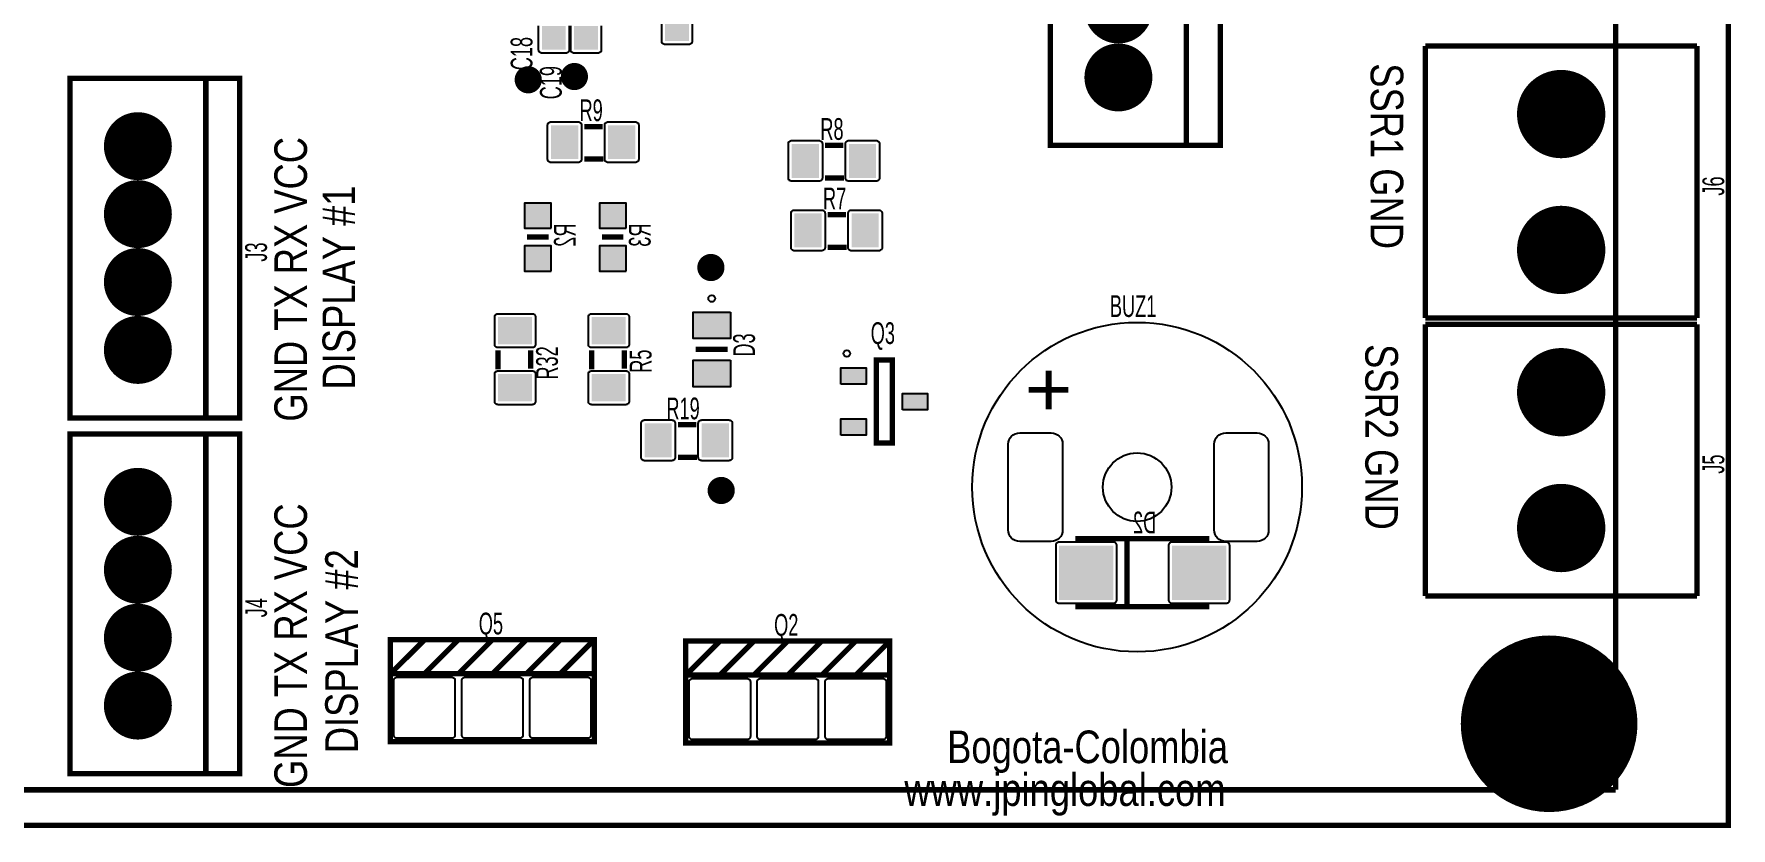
# Model space of a CAD drawing. Header units: inches. Extents: x -2.44 to 2.44, y -1.43 to 1.44.
# Drawn here: x -0.056 to 2.441, y -1.434 to -0.265 of the extents above; entities that cross this region are included whole.
import ezdxf

# ---------------------------------------------------------------- set-up
doc = ezdxf.new("R2010")
doc.units = ezdxf.units.IN
doc.layers.get('0').update_dxf_attribs({"linetype": 'CONTINUOUS'})

# ---------------------------------------------------------------- blocks, each defined once
blk = doc.blocks.new('RPAD')
blk.add_trace([(-0.5, -0.5), (-0.5, 0.5), (0.5, -0.5), (0.5, 0.5)])
blk = doc.blocks.new('EPAD')
at = {"const_width": 0.5}
blk.add_lwpolyline([(-0.25, 0, 1), (0.25, 0, 1)], format="xyb", close=True, dxfattribs=at)

msp = doc.modelspace()

# ---------------------------------------------------------------- linework, layer by layer
at = {"const_width": 0.007874}
for points in [[(-2.437008, -1.430413), (2.437008, -1.430413), (2.437008, 1.439665), (-2.437008, 1.439665), (-2.437008, -1.430413)], [(-2.437008, -1.430413), (2.437008, -1.430413), (2.437008, 1.439665), (-2.437008, 1.439665), (-2.437008, -1.430413)], [(-2.437008, -1.430413), (2.437008, -1.430413), (2.437008, 1.439665), (-2.437008, 1.439665), (-2.437008, -1.430413)], [(2.270953, 1.377862), (2.270953, -1.378043)], [(2.270953, 1.377862), (2.270953, -1.378043)], [(2.270953, 1.377862), (2.270953, -1.378043)], [(1.43937, -0.429232), (1.68937, -0.429232), (1.68937, 0.470768), (1.43937, 0.470768), (1.43937, -0.429232)], [(1.43937, -0.429232), (1.68937, -0.429232), (1.68937, 0.470768), (1.43937, 0.470768), (1.43937, -0.429232)], [(1.43937, -0.429232), (1.68937, -0.429232), (1.68937, 0.470768), (1.43937, 0.470768), (1.43937, -0.429232)], [(1.63937, 0.470768), (1.63937, -0.429232)], [(1.63937, 0.470768), (1.63937, -0.429232)], [(1.63937, 0.470768), (1.63937, -0.429232)], [(2.390945, -0.283169), (1.990945, -0.283169)], [(1.990945, -0.283169), (1.990945, -0.683169)], [(2.390945, -0.283169), (1.990945, -0.283169)], [(1.990945, -0.283169), (1.990945, -0.683169)], [(2.390945, -0.283169), (1.990945, -0.283169)], [(1.990945, -0.283169), (1.990945, -0.683169)], [(2.390945, -0.283169), (2.390945, -0.683169)], [(2.390945, -0.283169), (2.390945, -0.683169)], [(2.390945, -0.283169), (2.390945, -0.683169)], [(-0.003543, -0.830413), (0.246457, -0.830413), (0.246457, -0.330413), (-0.003543, -0.330413), (-0.003543, -0.830413)], [(-0.003543, -0.830413), (0.246457, -0.830413), (0.246457, -0.330413), (-0.003543, -0.330413), (-0.003543, -0.830413)], [(-0.003543, -0.830413), (0.246457, -0.830413), (0.246457, -0.330413), (-0.003543, -0.330413), (-0.003543, -0.830413)], [(0.196457, -0.330413), (0.196457, -0.830413)], [(0.196457, -0.330413), (0.196457, -0.830413)], [(0.196457, -0.330413), (0.196457, -0.830413)], [(0.753409, -0.401508), (0.780409, -0.401508)], [(0.753409, -0.401508), (0.780409, -0.401508)], [(0.753409, -0.401508), (0.780409, -0.401508)], [(0.753409, -0.449508), (0.781409, -0.449508)], [(0.753409, -0.449508), (0.781409, -0.449508)], [(0.753409, -0.449508), (0.781409, -0.449508)], [(1.10774, -0.429067), (1.13474, -0.429067)], [(1.10774, -0.429067), (1.13474, -0.429067)], [(1.10774, -0.429067), (1.13474, -0.429067)], [(1.10774, -0.477067), (1.13574, -0.477067)], [(1.10774, -0.477067), (1.13574, -0.477067)], [(1.10774, -0.477067), (1.13574, -0.477067)], [(1.111677, -0.531429), (1.138677, -0.531429)], [(1.111677, -0.531429), (1.138677, -0.531429)], [(1.111677, -0.531429), (1.138677, -0.531429)], [(0.700787, -0.564272), (0.669291, -0.564272)], [(0.700787, -0.564272), (0.669291, -0.564272)], [(0.700787, -0.564272), (0.669291, -0.564272)], [(0.811024, -0.564272), (0.779528, -0.564272)], [(0.811024, -0.564272), (0.779528, -0.564272)], [(0.811024, -0.564272), (0.779528, -0.564272)], [(1.111677, -0.579429), (1.139677, -0.579429)], [(1.111677, -0.579429), (1.139677, -0.579429)], [(1.111677, -0.579429), (1.139677, -0.579429)], [(2.390945, -0.683169), (1.990945, -0.683169)], [(2.390945, -0.683169), (1.990945, -0.683169)], [(2.390945, -0.683169), (1.990945, -0.683169)], [(2.390945, -0.692618), (1.990945, -0.692618)], [(1.990945, -0.692618), (1.990945, -1.092618)], [(2.390945, -0.692618), (1.990945, -0.692618)], [(1.990945, -0.692618), (1.990945, -1.092618)], [(2.390945, -0.692618), (1.990945, -0.692618)], [(1.990945, -0.692618), (1.990945, -1.092618)], [(2.390945, -0.692618), (2.390945, -1.092618)], [(2.390945, -0.692618), (2.390945, -1.092618)], [(2.390945, -0.692618), (2.390945, -1.092618)], [(0.626575, -0.731067), (0.626575, -0.759067)], [(0.626575, -0.731067), (0.626575, -0.759067)], [(0.626575, -0.731067), (0.626575, -0.759067)], [(0.674575, -0.731067), (0.674575, -0.758067)], [(0.674575, -0.731067), (0.674575, -0.758067)], [(0.674575, -0.731067), (0.674575, -0.758067)], [(0.76437, -0.731067), (0.76437, -0.759067)], [(0.76437, -0.731067), (0.76437, -0.759067)], [(0.76437, -0.731067), (0.76437, -0.759067)], [(0.81237, -0.731067), (0.81237, -0.758067)], [(0.81237, -0.731067), (0.81237, -0.758067)], [(0.81237, -0.731067), (0.81237, -0.758067)], [(0.964567, -0.729626), (0.917323, -0.729626)], [(0.964567, -0.729626), (0.917323, -0.729626)], [(0.964567, -0.729626), (0.917323, -0.729626)], [(1.183071, -0.867421), (1.206693, -0.867421), (1.206693, -0.745374), (1.183071, -0.745374), (1.183071, -0.867421)], [(1.183071, -0.867421), (1.206693, -0.867421), (1.206693, -0.745374), (1.183071, -0.745374), (1.183071, -0.867421)], [(1.183071, -0.867421), (1.206693, -0.867421), (1.206693, -0.745374), (1.183071, -0.745374), (1.183071, -0.867421)], [(0.891205, -0.840484), (0.918205, -0.840484)], [(0.891205, -0.840484), (0.918205, -0.840484)], [(0.891205, -0.840484), (0.918205, -0.840484)], [(-0.003543, -1.354035), (0.246457, -1.354035), (0.246457, -0.854035), (-0.003543, -0.854035), (-0.003543, -1.354035)], [(-0.003543, -1.354035), (0.246457, -1.354035), (0.246457, -0.854035), (-0.003543, -0.854035), (-0.003543, -1.354035)], [(-0.003543, -1.354035), (0.246457, -1.354035), (0.246457, -0.854035), (-0.003543, -0.854035), (-0.003543, -1.354035)], [(0.196457, -0.854035), (0.196457, -1.354035)], [(0.196457, -0.854035), (0.196457, -1.354035)], [(0.196457, -0.854035), (0.196457, -1.354035)], [(0.891205, -0.888484), (0.919205, -0.888484)], [(0.891205, -0.888484), (0.919205, -0.888484)], [(0.891205, -0.888484), (0.919205, -0.888484)], [(1.673126, -1.008366), (1.476126, -1.008366)], [(1.673126, -1.008366), (1.476126, -1.008366)], [(1.673126, -1.008366), (1.476126, -1.008366)], [(1.552126, -1.008366), (1.552126, -1.108366)], [(1.552126, -1.008366), (1.552126, -1.108366)], [(1.552126, -1.008366), (1.552126, -1.108366)], [(2.390945, -1.092618), (1.990945, -1.092618)], [(2.390945, -1.092618), (1.990945, -1.092618)], [(2.390945, -1.092618), (1.990945, -1.092618)], [(1.476126, -1.108366), (1.673126, -1.108366)], [(1.476126, -1.108366), (1.673126, -1.108366)], [(1.476126, -1.108366), (1.673126, -1.108366)], [(0.46811, -1.207185), (0.46811, -1.157185), (0.76811, -1.157185), (0.76811, -1.207185)], [(0.46811, -1.207185), (0.51811, -1.157185)], [(0.46811, -1.207185), (0.46811, -1.157185), (0.76811, -1.157185), (0.76811, -1.207185)], [(0.46811, -1.207185), (0.51811, -1.157185)], [(0.46811, -1.207185), (0.46811, -1.157185), (0.76811, -1.157185), (0.76811, -1.207185)], [(0.46811, -1.207185), (0.51811, -1.157185)], [(0.51811, -1.207185), (0.56811, -1.157185)], [(0.51811, -1.207185), (0.56811, -1.157185)], [(0.51811, -1.207185), (0.56811, -1.157185)], [(0.56811, -1.207185), (0.61811, -1.157185)], [(0.56811, -1.207185), (0.61811, -1.157185)], [(0.56811, -1.207185), (0.61811, -1.157185)], [(0.61811, -1.207185), (0.66811, -1.157185)], [(0.61811, -1.207185), (0.66811, -1.157185)], [(0.61811, -1.207185), (0.66811, -1.157185)], [(0.66811, -1.207185), (0.71811, -1.157185)], [(0.66811, -1.207185), (0.71811, -1.157185)], [(0.66811, -1.207185), (0.71811, -1.157185)], [(0.71811, -1.207185), (0.76811, -1.157185)], [(0.71811, -1.207185), (0.76811, -1.157185)], [(0.71811, -1.207185), (0.76811, -1.157185)], [(0.902756, -1.209154), (0.902756, -1.159154), (1.202756, -1.159154), (1.202756, -1.209154)], [(0.902756, -1.209154), (0.952756, -1.159154)], [(0.902756, -1.209154), (0.902756, -1.159154), (1.202756, -1.159154), (1.202756, -1.209154)], [(0.902756, -1.209154), (0.952756, -1.159154)], [(0.902756, -1.209154), (0.902756, -1.159154), (1.202756, -1.159154), (1.202756, -1.209154)], [(0.902756, -1.209154), (0.952756, -1.159154)], [(0.952756, -1.209154), (1.002756, -1.159154)], [(0.952756, -1.209154), (1.002756, -1.159154)], [(0.952756, -1.209154), (1.002756, -1.159154)], [(1.002756, -1.209154), (1.052756, -1.159154)], [(1.002756, -1.209154), (1.052756, -1.159154)], [(1.002756, -1.209154), (1.052756, -1.159154)], [(1.052756, -1.209154), (1.102756, -1.159154)], [(1.052756, -1.209154), (1.102756, -1.159154)], [(1.052756, -1.209154), (1.102756, -1.159154)], [(1.102756, -1.209154), (1.152756, -1.159154)], [(1.102756, -1.209154), (1.152756, -1.159154)], [(1.102756, -1.209154), (1.152756, -1.159154)], [(1.152756, -1.209154), (1.202756, -1.159154)], [(1.152756, -1.209154), (1.202756, -1.159154)], [(1.152756, -1.209154), (1.202756, -1.159154)], [(0.46811, -1.307185), (0.76811, -1.307185), (0.76811, -1.207185), (0.46811, -1.207185), (0.46811, -1.307185)], [(0.46811, -1.307185), (0.76811, -1.307185), (0.76811, -1.207185), (0.46811, -1.207185), (0.46811, -1.307185)], [(0.46811, -1.307185), (0.76811, -1.307185), (0.76811, -1.207185), (0.46811, -1.207185), (0.46811, -1.307185)], [(0.902756, -1.309154), (1.202756, -1.309154), (1.202756, -1.209154), (0.902756, -1.209154), (0.902756, -1.309154)], [(0.902756, -1.309154), (1.202756, -1.309154), (1.202756, -1.209154), (0.902756, -1.209154), (0.902756, -1.309154)], [(0.902756, -1.309154), (1.202756, -1.309154), (1.202756, -1.209154), (0.902756, -1.209154), (0.902756, -1.309154)], [(2.270953, -1.378043), (-1.390465, -1.378043)], [(2.270953, -1.378043), (-1.390465, -1.378043)], [(2.270953, -1.378043), (-1.390465, -1.378043)]]:
    msp.add_lwpolyline(points, dxfattribs=at)
for points in [[(0.912264, -0.240756), (0.912264, -0.275756), (0.912164, -0.276778), (0.911878, -0.277724), (0.911423, -0.278574), (0.910819, -0.279311), (0.910081, -0.279915), (0.909231, -0.28037), (0.908286, -0.280656), (0.907264, -0.280756), (0.872264, -0.280756), (0.871241, -0.280656), (0.870296, -0.28037), (0.869446, -0.279915), (0.868709, -0.279311), (0.868104, -0.278574), (0.86765, -0.277724), (0.867363, -0.276778), (0.867264, -0.275756), (0.867264, -0.240756)], [(0.731161, -0.253465), (0.731161, -0.288465), (0.731062, -0.289487), (0.730776, -0.290432), (0.730321, -0.291283), (0.729716, -0.292019), (0.728979, -0.292624), (0.728129, -0.293079), (0.727184, -0.293365), (0.726161, -0.293465), (0.691161, -0.293465), (0.690139, -0.293365), (0.689194, -0.293079), (0.688344, -0.292624), (0.687607, -0.292019), (0.687002, -0.291283), (0.686547, -0.290432), (0.686261, -0.289487), (0.686161, -0.288465), (0.686161, -0.288465), (0.686161, -0.253465)], [(0.778406, -0.253465), (0.778406, -0.288465), (0.778306, -0.289487), (0.77802, -0.290432), (0.777565, -0.291283), (0.77696, -0.292019), (0.776223, -0.292624), (0.775373, -0.293079), (0.774428, -0.293365), (0.773406, -0.293465), (0.738406, -0.293465), (0.737383, -0.293365), (0.736438, -0.293079), (0.735588, -0.292624), (0.734851, -0.292019), (0.734246, -0.291283), (0.733791, -0.290432), (0.733505, -0.289487), (0.733406, -0.288465), (0.733406, -0.288465), (0.733406, -0.253465)]]:
    msp.add_lwpolyline(points)
for points in [[(0.704409, -0.394508), (0.744409, -0.394508), (0.745432, -0.394607), (0.746377, -0.394894), (0.747228, -0.395348), (0.747964, -0.395953), (0.748569, -0.39669), (0.749024, -0.39754), (0.74931, -0.398485), (0.749409, -0.399508), (0.749409, -0.449508), (0.74931, -0.45053), (0.749024, -0.451476), (0.748569, -0.452326), (0.747964, -0.453063), (0.747228, -0.453667), (0.746377, -0.454122), (0.745432, -0.454408), (0.744409, -0.454508), (0.704409, -0.454508), (0.703387, -0.454408), (0.702442, -0.454122), (0.701591, -0.453667), (0.700855, -0.453063), (0.70025, -0.452326), (0.699795, -0.451476), (0.699509, -0.45053), (0.699409, -0.449508), (0.699409, -0.399508), (0.699509, -0.398485), (0.699795, -0.39754), (0.70025, -0.39669), (0.700855, -0.395953), (0.701591, -0.395348), (0.702442, -0.394894), (0.703387, -0.394607), (0.704409, -0.394508)], [(0.788409, -0.394508), (0.828409, -0.394508), (0.829432, -0.394607), (0.830377, -0.394894), (0.831228, -0.395348), (0.831964, -0.395953), (0.832569, -0.39669), (0.833024, -0.39754), (0.83331, -0.398485), (0.833409, -0.399508), (0.833409, -0.449508), (0.83331, -0.45053), (0.833024, -0.451476), (0.832569, -0.452326), (0.831964, -0.453063), (0.831228, -0.453667), (0.830377, -0.454122), (0.829432, -0.454408), (0.828409, -0.454508), (0.788409, -0.454508), (0.787387, -0.454408), (0.786442, -0.454122), (0.785591, -0.453667), (0.784855, -0.453063), (0.78425, -0.452326), (0.783795, -0.451476), (0.783509, -0.45053), (0.783409, -0.449508), (0.783409, -0.399508), (0.783509, -0.398485), (0.783795, -0.39754), (0.78425, -0.39669), (0.784855, -0.395953), (0.785591, -0.395348), (0.786442, -0.394894), (0.787387, -0.394607), (0.788409, -0.394508)], [(1.05874, -0.422067), (1.09874, -0.422067), (1.099763, -0.422167), (1.100708, -0.422453), (1.101558, -0.422907), (1.102295, -0.423512), (1.1029, -0.424249), (1.103354, -0.425099), (1.103641, -0.426044), (1.10374, -0.427067), (1.10374, -0.477067), (1.103641, -0.478089), (1.103354, -0.479035), (1.1029, -0.479885), (1.102295, -0.480622), (1.101558, -0.481226), (1.100708, -0.481681), (1.099763, -0.481967), (1.09874, -0.482067), (1.05874, -0.482067), (1.057718, -0.481967), (1.056772, -0.481681), (1.055922, -0.481226), (1.055185, -0.480622), (1.054581, -0.479885), (1.054126, -0.479035), (1.05384, -0.478089), (1.05374, -0.477067), (1.05374, -0.427067), (1.05384, -0.426044), (1.054126, -0.425099), (1.054581, -0.424249), (1.055185, -0.423512), (1.055922, -0.422907), (1.056772, -0.422453), (1.057718, -0.422167), (1.05874, -0.422067)], [(1.14274, -0.422067), (1.18274, -0.422067), (1.183763, -0.422167), (1.184708, -0.422453), (1.185558, -0.422907), (1.186295, -0.423512), (1.1869, -0.424249), (1.187354, -0.425099), (1.187641, -0.426044), (1.18774, -0.427067), (1.18774, -0.477067), (1.187641, -0.478089), (1.187354, -0.479035), (1.1869, -0.479885), (1.186295, -0.480622), (1.185558, -0.481226), (1.184708, -0.481681), (1.183763, -0.481967), (1.18274, -0.482067), (1.14274, -0.482067), (1.141718, -0.481967), (1.140772, -0.481681), (1.139922, -0.481226), (1.139185, -0.480622), (1.138581, -0.479885), (1.138126, -0.479035), (1.13784, -0.478089), (1.13774, -0.477067), (1.13774, -0.427067), (1.13784, -0.426044), (1.138126, -0.425099), (1.138581, -0.424249), (1.139185, -0.423512), (1.139922, -0.422907), (1.140772, -0.422453), (1.141718, -0.422167), (1.14274, -0.422067)], [(0.704539, -0.551276), (0.704539, -0.514276), (0.665539, -0.514276), (0.665539, -0.551276), (0.704539, -0.551276)], [(0.814776, -0.551276), (0.814776, -0.514276), (0.775776, -0.514276), (0.775776, -0.551276), (0.814776, -0.551276)], [(1.062677, -0.524429), (1.102677, -0.524429), (1.1037, -0.524529), (1.104645, -0.524815), (1.105495, -0.52527), (1.106232, -0.525874), (1.106837, -0.526611), (1.107291, -0.527461), (1.107578, -0.528407), (1.107677, -0.529429), (1.107677, -0.579429), (1.107578, -0.580452), (1.107291, -0.581397), (1.106837, -0.582247), (1.106232, -0.582984), (1.105495, -0.583589), (1.104645, -0.584043), (1.1037, -0.58433), (1.102677, -0.584429), (1.062677, -0.584429), (1.061655, -0.58433), (1.060709, -0.584043), (1.059859, -0.583589), (1.059122, -0.582984), (1.058518, -0.582247), (1.058063, -0.581397), (1.057777, -0.580452), (1.057677, -0.579429), (1.057677, -0.529429), (1.057777, -0.528407), (1.058063, -0.527461), (1.058518, -0.526611), (1.059122, -0.525874), (1.059859, -0.52527), (1.060709, -0.524815), (1.061655, -0.524529), (1.062677, -0.524429)], [(1.146677, -0.524429), (1.186677, -0.524429), (1.1877, -0.524529), (1.188645, -0.524815), (1.189495, -0.52527), (1.190232, -0.525874), (1.190837, -0.526611), (1.191291, -0.527461), (1.191578, -0.528407), (1.191677, -0.529429), (1.191677, -0.579429), (1.191578, -0.580452), (1.191291, -0.581397), (1.190837, -0.582247), (1.190232, -0.582984), (1.189495, -0.583589), (1.188645, -0.584043), (1.1877, -0.58433), (1.186677, -0.584429), (1.146677, -0.584429), (1.145655, -0.58433), (1.144709, -0.584043), (1.143859, -0.583589), (1.143122, -0.582984), (1.142518, -0.582247), (1.142063, -0.581397), (1.141777, -0.580452), (1.141677, -0.579429), (1.141677, -0.529429), (1.141777, -0.528407), (1.142063, -0.527461), (1.142518, -0.526611), (1.143122, -0.525874), (1.143859, -0.52527), (1.144709, -0.524815), (1.145655, -0.524529), (1.146677, -0.524429)], [(0.704539, -0.614268), (0.704539, -0.577268), (0.665539, -0.577268), (0.665539, -0.614268), (0.704539, -0.614268)], [(0.814776, -0.614268), (0.814776, -0.577268), (0.775776, -0.577268), (0.775776, -0.614268), (0.814776, -0.614268)], [(0.681575, -0.682067), (0.681575, -0.722067), (0.681475, -0.723089), (0.681189, -0.724035), (0.680734, -0.724885), (0.68013, -0.725622), (0.679393, -0.726226), (0.678543, -0.726681), (0.677597, -0.726967), (0.676575, -0.727067), (0.626575, -0.727067), (0.625552, -0.726967), (0.624607, -0.726681), (0.623757, -0.726226), (0.62302, -0.725622), (0.622415, -0.724885), (0.621961, -0.724035), (0.621674, -0.723089), (0.621575, -0.722067), (0.621575, -0.682067), (0.621674, -0.681044), (0.621961, -0.680099), (0.622415, -0.679249), (0.62302, -0.678512), (0.623757, -0.677907), (0.624607, -0.677453), (0.625552, -0.677167), (0.626575, -0.677067), (0.676575, -0.677067), (0.677597, -0.677167), (0.678543, -0.677453), (0.679393, -0.677907), (0.68013, -0.678512), (0.680734, -0.679249), (0.681189, -0.680099), (0.681475, -0.681044), (0.681575, -0.682067)], [(0.81937, -0.682067), (0.81937, -0.722067), (0.81927, -0.723089), (0.818984, -0.724035), (0.81853, -0.724885), (0.817925, -0.725622), (0.817188, -0.726226), (0.816338, -0.726681), (0.815393, -0.726967), (0.81437, -0.727067), (0.76437, -0.727067), (0.763348, -0.726967), (0.762402, -0.726681), (0.761552, -0.726226), (0.760815, -0.725622), (0.760211, -0.724885), (0.759756, -0.724035), (0.75947, -0.723089), (0.75937, -0.722067), (0.75937, -0.682067), (0.75947, -0.681044), (0.759756, -0.680099), (0.760211, -0.679249), (0.760815, -0.678512), (0.761552, -0.677907), (0.762402, -0.677453), (0.763348, -0.677167), (0.76437, -0.677067), (0.81437, -0.677067), (0.815393, -0.677167), (0.816338, -0.677453), (0.817188, -0.677907), (0.817925, -0.678512), (0.81853, -0.679249), (0.818984, -0.680099), (0.81927, -0.681044), (0.81937, -0.682067)], [(0.968445, -0.674693), (0.968445, -0.713693), (0.913445, -0.713693), (0.913445, -0.674693), (0.968445, -0.674693)], [(0.968445, -0.745559), (0.968445, -0.784559), (0.913445, -0.784559), (0.913445, -0.745559), (0.968445, -0.745559)], [(0.681575, -0.766067), (0.681575, -0.806067), (0.681475, -0.807089), (0.681189, -0.808035), (0.680734, -0.808885), (0.68013, -0.809622), (0.679393, -0.810226), (0.678543, -0.810681), (0.677597, -0.810967), (0.676575, -0.811067), (0.626575, -0.811067), (0.625552, -0.810967), (0.624607, -0.810681), (0.623757, -0.810226), (0.62302, -0.809622), (0.622415, -0.808885), (0.621961, -0.808035), (0.621674, -0.807089), (0.621575, -0.806067), (0.621575, -0.766067), (0.621674, -0.765044), (0.621961, -0.764099), (0.622415, -0.763249), (0.62302, -0.762512), (0.623757, -0.761907), (0.624607, -0.761453), (0.625552, -0.761167), (0.626575, -0.761067), (0.676575, -0.761067), (0.677597, -0.761167), (0.678543, -0.761453), (0.679393, -0.761907), (0.68013, -0.762512), (0.680734, -0.763249), (0.681189, -0.764099), (0.681475, -0.765044), (0.681575, -0.766067)], [(0.81937, -0.766067), (0.81937, -0.806067), (0.81927, -0.807089), (0.818984, -0.808035), (0.81853, -0.808885), (0.817925, -0.809622), (0.817188, -0.810226), (0.816338, -0.810681), (0.815393, -0.810967), (0.81437, -0.811067), (0.76437, -0.811067), (0.763348, -0.810967), (0.762402, -0.810681), (0.761552, -0.810226), (0.760815, -0.809622), (0.760211, -0.808885), (0.759756, -0.808035), (0.75947, -0.807089), (0.75937, -0.806067), (0.75937, -0.766067), (0.75947, -0.765044), (0.759756, -0.764099), (0.760211, -0.763249), (0.760815, -0.762512), (0.761552, -0.761907), (0.762402, -0.761453), (0.763348, -0.761167), (0.76437, -0.761067), (0.81437, -0.761067), (0.815393, -0.761167), (0.816338, -0.761453), (0.817188, -0.761907), (0.817925, -0.762512), (0.81853, -0.763249), (0.818984, -0.764099), (0.81927, -0.765044), (0.81937, -0.766067)], [(1.131106, -0.780996), (1.131106, -0.756996), (1.168106, -0.756996), (1.168106, -0.780996), (1.131106, -0.780996)], [(1.221657, -0.818398), (1.221657, -0.794398), (1.258657, -0.794398), (1.258657, -0.818398), (1.221657, -0.818398)], [(0.842205, -0.833484), (0.882205, -0.833484), (0.883227, -0.833584), (0.884172, -0.83387), (0.885023, -0.834325), (0.885759, -0.83493), (0.886364, -0.835667), (0.886819, -0.836517), (0.887105, -0.837462), (0.887205, -0.838484), (0.887205, -0.888484), (0.887105, -0.889507), (0.886819, -0.890452), (0.886364, -0.891302), (0.885759, -0.892039), (0.885023, -0.892644), (0.884172, -0.893098), (0.883227, -0.893385), (0.882205, -0.893484), (0.842205, -0.893484), (0.841182, -0.893385), (0.840237, -0.893098), (0.839387, -0.892644), (0.83865, -0.892039), (0.838045, -0.891302), (0.837591, -0.890452), (0.837304, -0.889507), (0.837205, -0.888484), (0.837205, -0.838484), (0.837304, -0.837462), (0.837591, -0.836517), (0.838045, -0.835667), (0.83865, -0.83493), (0.839387, -0.834325), (0.840237, -0.83387), (0.841182, -0.833584), (0.842205, -0.833484)], [(0.926205, -0.833484), (0.966205, -0.833484), (0.967227, -0.833584), (0.968172, -0.83387), (0.969023, -0.834325), (0.969759, -0.83493), (0.970364, -0.835667), (0.970819, -0.836517), (0.971105, -0.837462), (0.971205, -0.838484), (0.971205, -0.888484), (0.971105, -0.889507), (0.970819, -0.890452), (0.970364, -0.891302), (0.969759, -0.892039), (0.969023, -0.892644), (0.968172, -0.893098), (0.967227, -0.893385), (0.966205, -0.893484), (0.926205, -0.893484), (0.925182, -0.893385), (0.924237, -0.893098), (0.923387, -0.892644), (0.92265, -0.892039), (0.922045, -0.891302), (0.921591, -0.890452), (0.921304, -0.889507), (0.921205, -0.888484), (0.921205, -0.838484), (0.921304, -0.837462), (0.921591, -0.836517), (0.922045, -0.835667), (0.92265, -0.83493), (0.923387, -0.834325), (0.924237, -0.83387), (0.925182, -0.833584), (0.926205, -0.833484)], [(1.131106, -0.855799), (1.131106, -0.831799), (1.168106, -0.831799), (1.168106, -0.855799), (1.131106, -0.855799)], [(1.394323, -0.852382), (1.440323, -0.852382), (1.443799, -0.85272), (1.447013, -0.853693), (1.449904, -0.855239), (1.452409, -0.857296), (1.454465, -0.859801), (1.456011, -0.862692), (1.456985, -0.865906), (1.457323, -0.869382), (1.457323, -0.995382), (1.456985, -0.998858), (1.456011, -1.002072), (1.454465, -1.004963), (1.452409, -1.007468), (1.449904, -1.009524), (1.447013, -1.01107), (1.443799, -1.012044), (1.440323, -1.012382), (1.394323, -1.012382), (1.390847, -1.012044), (1.387633, -1.01107), (1.384742, -1.009524), (1.382237, -1.007468), (1.38018, -1.004963), (1.378634, -1.002072), (1.377661, -0.998858), (1.377323, -0.995382), (1.377323, -0.869382), (1.377661, -0.865906), (1.378634, -0.862692), (1.38018, -0.859801), (1.382237, -0.857296), (1.384742, -0.855239), (1.387633, -0.853693), (1.390847, -0.85272), (1.394323, -0.852382)], [(1.697472, -0.852382), (1.743472, -0.852382), (1.746948, -0.85272), (1.750163, -0.853693), (1.753054, -0.855239), (1.755558, -0.857296), (1.757615, -0.859801), (1.759161, -0.862692), (1.760134, -0.865906), (1.760472, -0.869382), (1.760472, -0.995382), (1.760134, -0.998858), (1.759161, -1.002072), (1.757615, -1.004963), (1.755558, -1.007468), (1.753054, -1.009524), (1.750163, -1.01107), (1.746948, -1.012044), (1.743472, -1.012382), (1.697472, -1.012382), (1.693996, -1.012044), (1.690782, -1.01107), (1.687891, -1.009524), (1.685387, -1.007468), (1.68333, -1.004963), (1.681784, -1.002072), (1.680811, -0.998858), (1.680472, -0.995382), (1.680472, -0.869382), (1.680811, -0.865906), (1.681784, -0.862692), (1.68333, -0.859801), (1.685387, -0.857296), (1.687891, -0.855239), (1.690782, -0.853693), (1.693996, -0.85272), (1.697472, -0.852382)], [(1.532126, -1.013366), (1.452126, -1.013366), (1.451104, -1.013466), (1.450158, -1.013752), (1.449308, -1.014207), (1.448571, -1.014811), (1.447967, -1.015548), (1.447512, -1.016398), (1.447226, -1.017344), (1.447126, -1.018366), (1.447126, -1.098366), (1.447226, -1.099389), (1.447512, -1.100334), (1.447967, -1.101184), (1.448571, -1.101921), (1.449308, -1.102526), (1.450158, -1.10298), (1.451104, -1.103267), (1.452126, -1.103366), (1.532126, -1.103366), (1.533148, -1.103267), (1.534094, -1.10298), (1.534944, -1.102526), (1.535681, -1.101921), (1.536285, -1.101184), (1.53674, -1.100334), (1.537026, -1.099389), (1.537126, -1.098366), (1.537126, -1.018366), (1.537026, -1.017344), (1.53674, -1.016398), (1.536285, -1.015548), (1.535681, -1.014811), (1.534944, -1.014207), (1.534094, -1.013752), (1.533148, -1.013466), (1.532126, -1.013366)], [(1.698126, -1.013366), (1.618126, -1.013366), (1.617104, -1.013466), (1.616158, -1.013752), (1.615308, -1.014207), (1.614571, -1.014811), (1.613967, -1.015548), (1.613512, -1.016398), (1.613226, -1.017344), (1.613126, -1.018366), (1.613126, -1.098366), (1.613226, -1.099389), (1.613512, -1.100334), (1.613967, -1.101184), (1.614571, -1.101921), (1.615308, -1.102526), (1.616158, -1.10298), (1.617104, -1.103267), (1.618126, -1.103366), (1.698126, -1.103366), (1.699148, -1.103267), (1.700094, -1.10298), (1.700944, -1.102526), (1.701681, -1.101921), (1.702285, -1.101184), (1.70274, -1.100334), (1.703026, -1.099389), (1.703126, -1.098366), (1.703126, -1.018366), (1.703026, -1.017344), (1.70274, -1.016398), (1.702285, -1.015548), (1.701681, -1.014811), (1.700944, -1.014207), (1.700094, -1.013752), (1.699148, -1.013466), (1.698126, -1.013366)], [(0.47811, -1.212185), (0.55811, -1.212185), (0.559133, -1.212285), (0.560078, -1.212571), (0.560928, -1.213026), (0.561665, -1.21363), (0.56227, -1.214367), (0.562724, -1.215217), (0.563011, -1.216163), (0.56311, -1.217185), (0.56311, -1.297185), (0.563011, -1.298207), (0.562724, -1.299153), (0.56227, -1.300003), (0.561665, -1.30074), (0.560928, -1.301344), (0.560078, -1.301799), (0.559133, -1.302085), (0.55811, -1.302185), (0.47811, -1.302185), (0.477088, -1.302085), (0.476143, -1.301799), (0.475292, -1.301344), (0.474556, -1.30074), (0.473951, -1.300003), (0.473496, -1.299153), (0.47321, -1.298207), (0.47311, -1.297185), (0.47311, -1.217185), (0.47321, -1.216163), (0.473496, -1.215217), (0.473951, -1.214367), (0.474556, -1.21363), (0.475292, -1.213026), (0.476143, -1.212571), (0.477088, -1.212285), (0.47811, -1.212185)], [(0.57811, -1.212185), (0.65811, -1.212185), (0.659133, -1.212285), (0.660078, -1.212571), (0.660928, -1.213026), (0.661665, -1.21363), (0.66227, -1.214367), (0.662724, -1.215217), (0.663011, -1.216163), (0.66311, -1.217185), (0.66311, -1.297185), (0.663011, -1.298207), (0.662724, -1.299153), (0.66227, -1.300003), (0.661665, -1.30074), (0.660928, -1.301344), (0.660078, -1.301799), (0.659133, -1.302085), (0.65811, -1.302185), (0.57811, -1.302185), (0.577088, -1.302085), (0.576143, -1.301799), (0.575292, -1.301344), (0.574556, -1.30074), (0.573951, -1.300003), (0.573496, -1.299153), (0.57321, -1.298207), (0.57311, -1.297185), (0.57311, -1.217185), (0.57321, -1.216163), (0.573496, -1.215217), (0.573951, -1.214367), (0.574556, -1.21363), (0.575292, -1.213026), (0.576143, -1.212571), (0.577088, -1.212285), (0.57811, -1.212185)], [(0.67811, -1.212185), (0.75811, -1.212185), (0.759133, -1.212285), (0.760078, -1.212571), (0.760928, -1.213026), (0.761665, -1.21363), (0.76227, -1.214367), (0.762724, -1.215217), (0.763011, -1.216163), (0.76311, -1.217185), (0.76311, -1.297185), (0.763011, -1.298207), (0.762724, -1.299153), (0.76227, -1.300003), (0.761665, -1.30074), (0.760928, -1.301344), (0.760078, -1.301799), (0.759133, -1.302085), (0.75811, -1.302185), (0.67811, -1.302185), (0.677088, -1.302085), (0.676143, -1.301799), (0.675292, -1.301344), (0.674556, -1.30074), (0.673951, -1.300003), (0.673496, -1.299153), (0.67321, -1.298207), (0.67311, -1.297185), (0.67311, -1.217185), (0.67321, -1.216163), (0.673496, -1.215217), (0.673951, -1.214367), (0.674556, -1.21363), (0.675292, -1.213026), (0.676143, -1.212571), (0.677088, -1.212285), (0.67811, -1.212185)], [(0.912756, -1.214154), (0.992756, -1.214154), (0.993778, -1.214253), (0.994724, -1.214539), (0.995574, -1.214994), (0.996311, -1.215599), (0.996915, -1.216336), (0.99737, -1.217186), (0.997656, -1.218131), (0.997756, -1.219154), (0.997756, -1.299154), (0.997656, -1.300176), (0.99737, -1.301121), (0.996915, -1.301971), (0.996311, -1.302708), (0.995574, -1.303313), (0.994724, -1.303768), (0.993778, -1.304054), (0.992756, -1.304154), (0.912756, -1.304154), (0.911733, -1.304054), (0.910788, -1.303768), (0.909938, -1.303313), (0.909201, -1.302708), (0.908596, -1.301971), (0.908142, -1.301121), (0.907856, -1.300176), (0.907756, -1.299154), (0.907756, -1.219154), (0.907856, -1.218131), (0.908142, -1.217186), (0.908596, -1.216336), (0.909201, -1.215599), (0.909938, -1.214994), (0.910788, -1.214539), (0.911733, -1.214253), (0.912756, -1.214154)], [(1.012756, -1.214154), (1.092756, -1.214154), (1.093778, -1.214253), (1.094724, -1.214539), (1.095574, -1.214994), (1.096311, -1.215599), (1.096915, -1.216336), (1.09737, -1.217186), (1.097656, -1.218131), (1.097756, -1.219154), (1.097756, -1.299154), (1.097656, -1.300176), (1.09737, -1.301121), (1.096915, -1.301971), (1.096311, -1.302708), (1.095574, -1.303313), (1.094724, -1.303768), (1.093778, -1.304054), (1.092756, -1.304154), (1.012756, -1.304154), (1.011733, -1.304054), (1.010788, -1.303768), (1.009938, -1.303313), (1.009201, -1.302708), (1.008596, -1.301971), (1.008142, -1.301121), (1.007856, -1.300176), (1.007756, -1.299154), (1.007756, -1.219154), (1.007856, -1.218131), (1.008142, -1.217186), (1.008596, -1.216336), (1.009201, -1.215599), (1.009938, -1.214994), (1.010788, -1.214539), (1.011733, -1.214253), (1.012756, -1.214154)], [(1.112756, -1.214154), (1.192756, -1.214154), (1.193778, -1.214253), (1.194724, -1.214539), (1.195574, -1.214994), (1.196311, -1.215599), (1.196915, -1.216336), (1.19737, -1.217186), (1.197656, -1.218131), (1.197756, -1.219154), (1.197756, -1.299154), (1.197656, -1.300176), (1.19737, -1.301121), (1.196915, -1.301971), (1.196311, -1.302708), (1.195574, -1.303313), (1.194724, -1.303768), (1.193778, -1.304054), (1.192756, -1.304154), (1.112756, -1.304154), (1.111733, -1.304054), (1.110788, -1.303768), (1.109938, -1.303313), (1.109201, -1.302708), (1.108596, -1.301971), (1.108142, -1.301121), (1.107856, -1.300176), (1.107756, -1.299154), (1.107756, -1.219154), (1.107856, -1.218131), (1.108142, -1.217186), (1.108596, -1.216336), (1.109201, -1.215599), (1.109938, -1.214994), (1.110788, -1.214539), (1.111733, -1.214253), (1.112756, -1.214154)]]:
    msp.add_lwpolyline(points, close=True)
for centre, radius in [((0.940945, -0.654823), 0.004921), ((0.940945, -0.654823), 0.004921), ((0.940945, -0.654823), 0.004921), ((1.566929, -0.932382), 0.242565), ((1.566929, -0.932382), 0.242565), ((1.566929, -0.932382), 0.242565), ((1.139764, -0.735531), 0.004921), ((1.139764, -0.735531), 0.004921), ((1.139764, -0.735531), 0.004921), ((1.566929, -0.932382), 0.050418), ((1.566929, -0.932382), 0.050418), ((1.566929, -0.932382), 0.050418), ((2.172528, -1.279618), 0.059055), ((2.172528, -1.279618), 0.059055), ((2.172528, -1.279618), 0.059055)]:
    msp.add_circle(centre, radius)

# ---------------------------------------------------------------- block references
for name, p, xscale, yscale in [('EPAD', (1.53937, -0.229232), 0.1, 0.1), ('EPAD', (1.53937, -0.329232), 0.1, 0.1), ('EPAD', (0.670915, -0.332683), 0.04, 0.04), ('EPAD', (0.738841, -0.327894), 0.04, 0.04), ('EPAD', (2.190945, -0.383169), 0.13, 0.13), ('EPAD', (0.096457, -0.430413), 0.1, 0.1), ('RPAD', (0.724409, -0.424508), 0.04, 0.05), ('RPAD', (0.808409, -0.424508), 0.04, 0.05), ('RPAD', (1.07874, -0.452067), 0.04, 0.05), ('RPAD', (1.16274, -0.452067), 0.04, 0.05), ('EPAD', (0.096457, -0.530413), 0.1, 0.1), ('EPAD', (2.190945, -0.583169), 0.13, 0.13), ('RPAD', (1.082677, -0.554429), 0.04, 0.05), ('RPAD', (1.166677, -0.554429), 0.04, 0.05), ('EPAD', (0.096457, -0.630413), 0.1, 0.1), ('EPAD', (0.939706, -0.60905), 0.04, 0.04), ('EPAD', (0.096457, -0.730413), 0.1, 0.1), ('EPAD', (2.190945, -0.792618), 0.13, 0.13), ('RPAD', (0.862205, -0.863484), 0.04, 0.05), ('RPAD', (0.946205, -0.863484), 0.04, 0.05), ('EPAD', (0.096457, -0.954035), 0.1, 0.1), ('EPAD', (0.954834, -0.93734), 0.04, 0.04), ('EPAD', (2.190945, -0.992618), 0.13, 0.13), ('EPAD', (0.096457, -1.054035), 0.1, 0.1), ('RPAD', (1.492126, -1.058366), 0.08, 0.08), ('RPAD', (1.658126, -1.058366), 0.08, 0.08), ('EPAD', (0.096457, -1.154035), 0.1, 0.1), ('EPAD', (2.173228, -1.280807), 0.26, 0.26), ('EPAD', (0.096457, -1.254035), 0.1, 0.1)]:
    msp.add_blockref(name, p, dxfattribs=dict(xscale=xscale, yscale=yscale))
for p, xscale, yscale, rotation in [((0.889764, -0.258256), 0.035, 0.035, -90), ((0.708661, -0.270965), 0.035, 0.035, 90), ((0.755906, -0.270965), 0.035, 0.035, 90), ((0.685039, -0.532776), 0.037, 0.039, -90), ((0.795276, -0.532776), 0.037, 0.039, -90), ((0.685039, -0.595768), 0.037, 0.039, -90), ((0.795276, -0.595768), 0.037, 0.039, -90), ((0.651575, -0.702067), 0.04, 0.05, -90), ((0.78937, -0.702067), 0.04, 0.05, -90), ((0.940945, -0.694193), 0.039, 0.055, 270), ((0.940945, -0.765059), 0.039, 0.055, 270), ((0.651575, -0.786067), 0.04, 0.05, -90), ((0.78937, -0.786067), 0.04, 0.05, -90), ((1.149606, -0.768996), 0.024, 0.037, 90), ((1.240157, -0.806398), 0.024, 0.037, 90), ((1.149606, -0.843799), 0.024, 0.037, 90)]:
    msp.add_blockref('RPAD', p, dxfattribs=dict(xscale=xscale, yscale=yscale, rotation=rotation))

# ---------------------------------------------------------------- texts
for s, height, rotation, width, p in [('C18', 0.032, 90, 0.625, (0.677102, -0.318681)), ('C18', 0.032, 90, 0.625, (0.677102, -0.318681)), ('C18', 0.032, 90, 0.625, (0.677102, -0.318681)), ('C19', 0.032, 90, 0.625, (0.720157, -0.361453)), ('C19', 0.032, 90, 0.625, (0.720157, -0.361453)), ('C19', 0.032, 90, 0.625, (0.720157, -0.361453)), ('SSR1 GND', 0.048, 270, 0.833333, (1.910567, -0.308366)), ('SSR1 GND', 0.048, 270, 0.833333, (1.910567, -0.308366)), ('SSR1 GND', 0.048, 270, 0.833333, (1.910567, -0.308366)), ('GND TX RX VCC', 0.048, 90, 0.833333, (0.345339, -0.835925)), ('GND TX RX VCC', 0.048, 90, 0.833333, (0.345339, -0.835925)), ('GND TX RX VCC', 0.048, 90, 0.833333, (0.345339, -0.835925)), ('DISPLAY #1', 0.048, 90, 0.833333, (0.416205, -0.788681)), ('DISPLAY #1', 0.048, 90, 0.833333, (0.416205, -0.788681)), ('DISPLAY #1', 0.048, 90, 0.833333, (0.416205, -0.788681)), ('J6', 0.032, 90, 0.625, (2.430882, -0.503169)), ('J6', 0.032, 90, 0.625, (2.430882, -0.503169)), ('J6', 0.032, 90, 0.625, (2.430882, -0.503169)), ('J3', 0.032, 90, 0.625, (0.286394, -0.600413)), ('J3', 0.032, 90, 0.625, (0.286394, -0.600413)), ('J3', 0.032, 90, 0.625, (0.286394, -0.600413)), ('D3', 0.032, 90, 0.625, (1.004504, -0.740276)), ('D3', 0.032, 90, 0.625, (1.004504, -0.740276)), ('D3', 0.032, 90, 0.625, (1.004504, -0.740276)), ('SSR2 GND', 0.048, 270, 0.833333, (1.902693, -0.721752)), ('SSR2 GND', 0.048, 270, 0.833333, (1.902693, -0.721752)), ('SSR2 GND', 0.048, 270, 0.833333, (1.902693, -0.721752)), ('R32', 0.032, 90, 0.625, (0.714512, -0.774067)), ('R32', 0.032, 90, 0.625, (0.714512, -0.774067)), ('R32', 0.032, 90, 0.625, (0.714512, -0.774067)), ('R5', 0.032, 90, 0.625, (0.852307, -0.764067)), ('R5', 0.032, 90, 0.625, (0.852307, -0.764067)), ('R5', 0.032, 90, 0.625, (0.852307, -0.764067)), ('J5', 0.032, 90, 0.625, (2.430882, -0.912618)), ('J5', 0.032, 90, 0.625, (2.430882, -0.912618)), ('J5', 0.032, 90, 0.625, (2.430882, -0.912618)), ('GND TX RX VCC', 0.048, 90, 0.833333, (0.345339, -1.375295)), ('GND TX RX VCC', 0.048, 90, 0.833333, (0.345339, -1.375295)), ('GND TX RX VCC', 0.048, 90, 0.833333, (0.345339, -1.375295)), ('DISPLAY #2', 0.048, 90, 0.833333, (0.420142, -1.324114)), ('DISPLAY #2', 0.048, 90, 0.833333, (0.420142, -1.324114)), ('DISPLAY #2', 0.048, 90, 0.833333, (0.420142, -1.324114)), ('J4', 0.032, 90, 0.625, (0.286394, -1.124035)), ('J4', 0.032, 90, 0.625, (0.286394, -1.124035)), ('J4', 0.032, 90, 0.625, (0.286394, -1.124035))]:
    msp.add_text(s, height=height, rotation=rotation, dxfattribs=dict(width=width)).set_placement(p)
for s, height, width, p in [('R9', 0.032, 0.625, (0.746409, -0.393571)), ('R9', 0.032, 0.625, (0.746409, -0.393571)), ('R9', 0.032, 0.625, (0.746409, -0.393571)), ('R8', 0.032, 0.625, (1.10074, -0.42113)), ('R8', 0.032, 0.625, (1.10074, -0.42113)), ('R8', 0.032, 0.625, (1.10074, -0.42113)), ('R7', 0.032, 0.625, (1.104677, -0.523492)), ('R7', 0.032, 0.625, (1.104677, -0.523492)), ('R7', 0.032, 0.625, (1.104677, -0.523492)), ('BUZ1', 0.032, 0.625, (1.526929, -0.68188)), ('BUZ1', 0.032, 0.625, (1.526929, -0.68188)), ('BUZ1', 0.032, 0.625, (1.526929, -0.68188)), ('Q3', 0.032, 0.625, (1.174882, -0.721689)), ('Q3', 0.032, 0.625, (1.174882, -0.721689)), ('Q3', 0.032, 0.625, (1.174882, -0.721689)), ('+', 0.08, 1.125, (1.401575, -0.827894)), ('+', 0.08, 1.125, (1.401575, -0.827894)), ('+', 0.08, 1.125, (1.401575, -0.827894)), ('R19', 0.032, 0.625, (0.874205, -0.832547)), ('R19', 0.032, 0.625, (0.874205, -0.832547)), ('R19', 0.032, 0.625, (0.874205, -0.832547)), ('Q5', 0.032, 0.625, (0.59811, -1.149248)), ('Q5', 0.032, 0.625, (0.59811, -1.149248)), ('Q5', 0.032, 0.625, (0.59811, -1.149248)), ('Q2', 0.032, 0.625, (1.032756, -1.151217)), ('Q2', 0.032, 0.625, (1.032756, -1.151217)), ('Q2', 0.032, 0.625, (1.032756, -1.151217)), ('Bogota-Colombia', 0.048, 0.833333, (1.287402, -1.338744)), ('Bogota-Colombia', 0.048, 0.833333, (1.287402, -1.338744)), ('Bogota-Colombia', 0.048, 0.833333, (1.287402, -1.338744)), ('www.jpinglobal.com', 0.048, 0.833333, (1.224409, -1.401736)), ('www.jpinglobal.com', 0.048, 0.833333, (1.224409, -1.401736)), ('www.jpinglobal.com', 0.048, 0.833333, (1.224409, -1.401736))]:
    msp.add_text(s, height=height, dxfattribs=dict(width=width)).set_placement(p)
at = {"text_generation_flag": 2, "width": 0.625}
for s, p in [('R2', (0.740724, -0.544272)), ('R2', (0.740724, -0.544272)), ('R2', (0.740724, -0.544272)), ('R3', (0.850961, -0.544272)), ('R3', (0.850961, -0.544272)), ('R3', (0.850961, -0.544272))]:
    msp.add_text(s, height=0.032, rotation=90, dxfattribs=at).set_placement(p)
msp.add_text('D2', height=0.032, dxfattribs=at).set_placement((1.595126, -1.000429))
msp.add_text('D2', height=0.032, dxfattribs=at).set_placement((1.595126, -1.000429))
msp.add_text('D2', height=0.032, dxfattribs=at).set_placement((1.595126, -1.000429))

doc.saveas('drawing.dxf')
